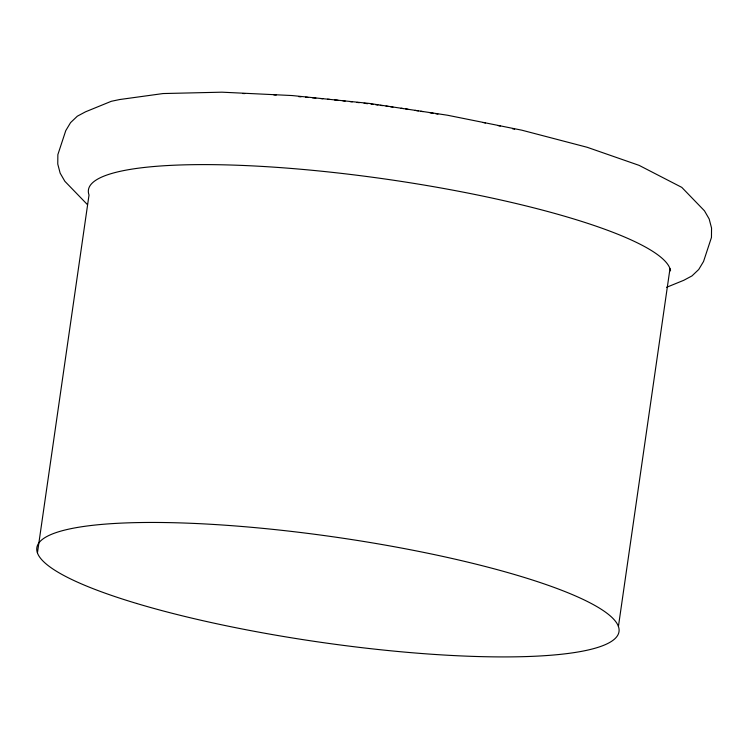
<?xml version="1.0" encoding="UTF-8"?>
<svg xmlns="http://www.w3.org/2000/svg" width="749" height="749" viewBox="0 0 749 749"><rect width="100%" height="100%" fill="white"/><g stroke="black" fill="none" stroke-linecap="round" stroke-linejoin="round"><path stroke-width="1.12" d="M37.45 552.874L89.019 195.021A294.067 53.085 8.2 0 1 365.465 176.324A294.067 53.085 8.2 0 1 670.552 270.866M618.421 626.501L669.99 268.648M666.61 287.298L683.771 280.295L691.992 275.904L698.733 269.49L703.545 261.485L711.456 237.461L711.55 228.042L709.163 218.951L704.463 210.815L681.787 187.372L639.094 165.36L587.197 147.291L521.828 130.186L447.453 115.224L369.145 103.409L292.222 95.554L221.947 92.183L163.095 93.55L119.69 99.533L111.283 101.302L85.545 111.807L77.325 116.198L70.584 122.611L65.772 130.616L57.86 154.64L57.767 164.059L60.154 173.15L64.854 181.286L87.53 204.73M242.62 93.503A294.067 53.085 8.2 0 1 244.857 93.569M273.844 94.926A294.067 53.085 8.2 0 1 276.222 95.076M298.804 96.658A294.067 53.085 8.2 0 1 301.061 96.836M305.583 97.211A294.067 53.085 8.2 0 1 307.858 97.398M312.445 97.801A294.067 53.085 8.2 0 1 315.9 98.11M320.535 98.54A294.067 53.085 8.2 0 1 322.856 98.756M327.528 99.214A294.067 53.085 8.2 0 1 329.869 99.448M334.569 99.926A294.067 53.085 8.2 0 1 338.099 100.3M342.817 100.806A294.067 53.085 8.2 0 1 345.177 101.068M349.905 101.592A294.067 53.085 8.2 0 1 352.264 101.864M356.992 102.416A294.067 53.085 8.2 0 1 359.361 102.697M364.08 103.278A294.067 53.085 8.2 0 1 367.609 103.708M371.101 104.158A294.067 53.085 8.2 0 1 373.386 104.448M375.67 104.738A294.067 53.085 8.2 0 1 377.964 105.047M380.267 105.347A294.067 53.085 8.2 0 1 382.57 105.656M386.035 106.124A294.067 53.085 8.2 0 1 388.338 106.442M390.66 106.77A294.067 53.085 8.2 0 1 392.972 107.088M401.089 108.259A294.067 53.085 8.2 0 1 403.411 108.605M405.724 108.942A294.067 53.085 8.2 0 1 408.046 109.298M414.993 110.356A294.067 53.085 8.2 0 1 418.466 110.899M420.769 111.264A294.067 53.085 8.2 0 1 423.073 111.638M429.954 112.753A294.067 53.085 8.2 0 1 433.381 113.324M435.656 113.708A294.067 53.085 8.2 0 1 437.931 114.091M483.208 122.499A294.067 53.085 8.2 0 1 485.511 122.958M498.038 125.57A294.067 53.085 8.2 0 1 500.285 126.047M512.447 128.725A294.067 53.085 8.2 0 1 514.629 129.212M136.571 603.441A294.067 53.085 8.2 0 0 613.656 639.805A294.067 53.085 8.2 0 0 233.576 525.817A294.067 53.085 8.2 0 0 136.571 603.441"/></g></svg>
